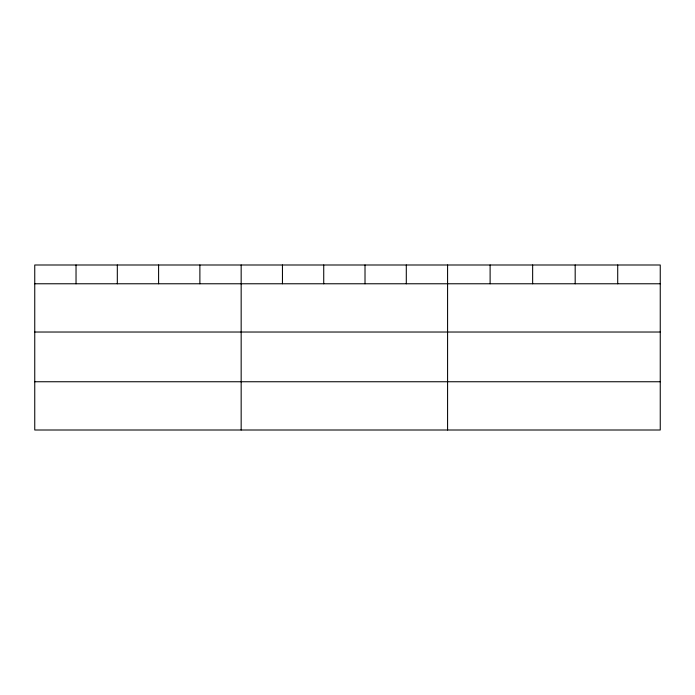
<?xml version="1.0" encoding="UTF-8"?>
<svg xmlns="http://www.w3.org/2000/svg" width="695" height="695" viewBox="0 0 695 695"><rect width="100%" height="100%" fill="white"/><g stroke="black" fill="none" stroke-linecap="round" stroke-linejoin="round"><path stroke-width="1.04" d="M660.25 332.028L660.25 264.995L34.75 264.995L34.75 430.005L660.25 430.005L660.25 332.028L34.75 332.028M34.75 283.769L660.25 283.769M34.75 381.746L660.25 381.746M617.716 264.995L617.716 283.769M575.182 264.995L575.182 283.769M532.648 264.995L532.648 283.769M490.114 264.995L490.114 283.769M447.58 264.995L447.58 430.005M406.297 264.995L406.297 283.769M365.014 264.995L365.014 283.769M323.731 264.995L323.731 283.769M282.448 264.995L282.448 283.769M241.165 264.995L241.165 430.005M199.882 264.995L199.882 283.769M158.599 264.995L158.599 283.769M117.316 264.995L117.316 283.769M76.033 264.995L76.033 283.769"/></g></svg>
